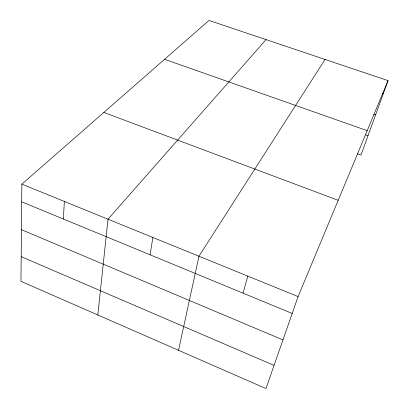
<?xml version="1.0" encoding="UTF-8"?>
<svg xmlns="http://www.w3.org/2000/svg" width="409" height="409" viewBox="0 0 409 409"><rect width="100%" height="100%" fill="white"/><g stroke="black" fill="none" stroke-linecap="round" stroke-linejoin="round"><path stroke-width="0.61" d="M21.856 184.142L20.961 281.32L265.957 388.55L298.095 296.591L388.039 80.614L208.989 20.45L21.856 184.142L298.095 296.591M63.375 219.014L64.361 201.443M97.848 314.976L108.012 219.214L266.049 39.622M150.098 254.802L152.864 237.471M178.539 350.288L198.958 256.233L325.068 59.453M243.028 293.146L247.803 276.121M388.039 80.614L360.968 155.098L357.384 153.81M382.052 93.359L383.259 93.768M373.79 114.234L375.595 114.857M164.576 59.3L367.2 130.655M365.626 134.847L368.018 135.691M103.835 112.434L338.192 200.303M21.692 201.816L292.205 313.442M21.437 229.684L282.962 339.894M21.186 256.668L274.056 365.375"/></g></svg>
